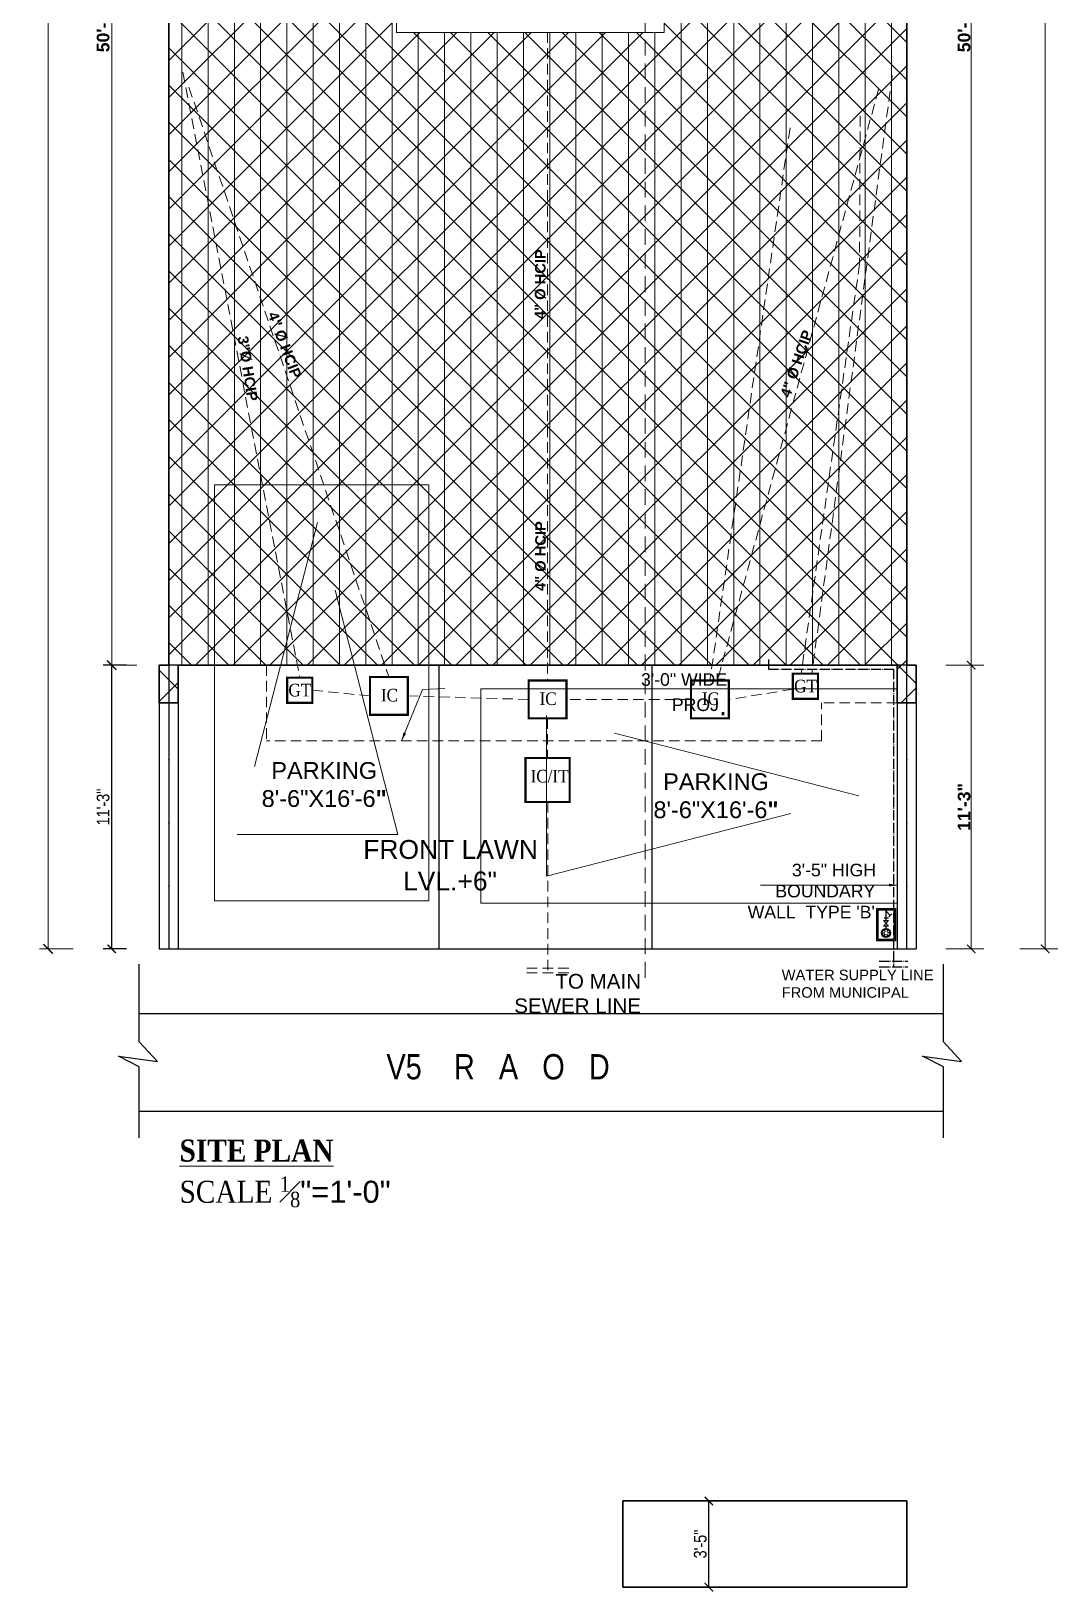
# Model space of a CAD drawing. Header units: feet. Extents: x 12125 to 16886, y -11859 to -10215.
# Drawn here: x 12224 to 12712, y -11859 to -11117 of the extents above; entities that cross this region are included whole.
import ezdxf

# ---------------------------------------------------------------- set-up
doc = ezdxf.new("R2010")
doc.units = ezdxf.units.FT
doc.header["$MEASUREMENT"] = 0
doc.header["$PDMODE"] = 2
for name, pattern in [('ACAD_ISO03W100', [30, 12, -18]), ('ACAD_ISO04W100', [30, 24, -3, 0, -3]), ('DASHED', [0.75, 0.5, -0.25]), ('HIDDEN', [0.375, 0.25, -0.125]), ('HIDDEN2', [0.1875, 0.125, -0.0625])]:
    doc.linetypes.add(name, pattern=pattern)
doc.layers.get('0').update_dxf_attribs({"lineweight": 30})
for name, color, linetype, plot in [('BLK_1_COVERED_AREA', 140, 'Continuous', False), ('BLK_1_LVL_0_BLDG_FOOT_PRINT', 1, 'Continuous', False), ('BLK_1_LVL_0_FRONT_SETBACK', 2, 'Continuous', False), ('COMPOUNDWALL', 4, 'Continuous', False), ('PLOT_BOUNDARY', 70, 'Continuous', False)]:
    doc.layers.add(name, color=color, linetype=linetype, plot=plot)
for name, color, linetype, lineweight in [('BOUNDARY', 181, 'Continuous', 25), ('center line', 253, 'ACAD_ISO04W100', 5), ('CWS', 94, 'Continuous', 9), ('DIM 01', 7, 'Continuous', 9), ('DOTTED', 15, 'DASHED', 18), ('HATCH', 9, 'Continuous', 20), ('OPEN_PARKING', 7, 'Continuous', 0), ('P-SOIL', 6, 'Continuous', 18), ('P-STORM', 60, 'Continuous', 13), ('P-TEXT', 7, 'Continuous', 13), ('P-WASTE', 130, 'Continuous', 18), ('PL-C.W.S', 90, 'ACAD_ISO04W100', 25), ('PROJ', 30, 'ACAD_ISO03W100', 13), ('pub health ser', 22, 'Continuous', 30), ('SANTRY TEXT', 174, 'Continuous', 9), ('TEXT', 7, 'Continuous', 30), ('TITLE', 5, 'Continuous', 30), ('WALL', 10, 'Continuous', 30), ('WINDOW', 150, 'Continuous', 20)]:
    doc.layers.add(name, color=color, linetype=linetype, lineweight=lineweight)
doc.styles.add('AR. FOOT', font='arialbd.ttf')
doc.styles.add('AR. TEXT 01', font='arialbd.ttf')
doc.styles.add('p.h tex', font='techb___.ttf')
doc.styles.add('PLU', font='times.ttf', dxfattribs={"width": 0.9})
doc.styles.get("Standard").update_dxf_attribs({"font": 'ARIALN.TTF'})
doc.styles.add('TITLE TXT', font='arial.ttf', dxfattribs={"height": 6})
doc.dimstyles.new('DIM 50', dxfattribs={"dimtxt": 6, "dimasz": 3, "dimexe": 6, "dimexo": 4, "dimgap": 0.3125, "dimtad": 1, "dimzin": 3, "dimdsep": 46, "dimlunit": 4, "dimtxsty": 'AR. TEXT 01', "dimblk": 'DOT', "dimcen": 0.09, "dimclrd": 256, "dimclre": 256, "dimclrt": 256, "dimazin": 0, "dimtfac": 0.8, "dimtofl": 0, "dimtmove": 1, "dimatfit": 3, "dimfxl": 6, "dimfxlon": 1, "dimfrac": 1, "dimtolj": 1, "dimtzin": 0, "dimlwd": -1, "dimlwe": -1, "dimarcsym": 1})
doc.dimstyles.get("Standard").update_dxf_attribs({"dimtxt": 6, "dimasz": 4, "dimexe": 4, "dimexo": 4, "dimgap": 1, "dimtad": 1, "dimdec": 1, "dimzin": 3, "dimdsep": 46, "dimlunit": 4, "dimtxsty": 'Standard', "dimblk": 'ARCHTICK', "dimcen": 0.09, "dimadec": 0, "dimazin": 0, "dimtfac": 1.005, "dimtdec": 1, "dimtofl": 0, "dimtmove": 2, "dimatfit": 3, "dimfxl": 4, "dimfxlon": 1, "dimtolj": 1, "dimtzin": 0, "dimarcsym": 0})

# ---------------------------------------------------------------- blocks, each defined once
blk = doc.blocks.new('_ArchTick')
at = {"color": 0, "linetype": 'ByBlock', "const_width": 0.15}
blk.add_lwpolyline([(-0.5, -0.5), (0.5, 0.5)], dxfattribs=at)
blk = doc.blocks.new('*D391')
at = {"layer": 'COMPOUNDWALL', "color": 0, "lineweight": -2, "transparency": 16777216}
for p, q in [((12538.92, -11816.18), (12549.92, -11816.18)), ((12545.92, -11857.18), (12545.92, -11816.18)), ((12538.92, -11857.18), (12549.92, -11857.18))]:
    blk.add_line(p, q, dxfattribs=at)
at = {"layer": 'Defpoints', "color": 0, "transparency": 16777216}
for p in [(12514.65, -11816.18), (12545.92, -11816.18), (12514.65, -11857.18)]:
    blk.add_point(p, dxfattribs=at)
at = {"layer": 'COMPOUNDWALL', "color": 0, "lineweight": -2, "transparency": 16777216, "xscale": 4, "yscale": 4, "zscale": 4}
for p, rotation in [((12545.92, -11816.18), 90), ((12545.92, -11857.18), 270)]:
    blk.add_blockref('_ArchTick', p, dxfattribs=dict(at, rotation=rotation))
at = {"layer": 'COMPOUNDWALL', "color": 0, "transparency": 16777216, "insert": (12541.86, -11836.68), "char_height": 6, "attachment_point": 5, "rotation": 90}
blk.add_mtext('\\A1;3\'-5"', dxfattribs=at)
blk = doc.blocks.new('*D395')
at = {"layer": 'Defpoints', "color": 0, "transparency": 16777216}
for p in [(12331.03, -10617.48), (12231.62, -11553.48), (12465.04, -11553.48)]:
    blk.add_point(p, dxfattribs=at)
at = {"layer": 'DIM 01', "transparency": 16777216}
for p, q in [((12243.62, -10617.48), (12227.62, -10617.48)), ((12231.62, -10617.48), (12231.62, -11553.48)), ((12243.62, -11553.48), (12227.62, -11553.48))]:
    blk.add_line(p, q, dxfattribs=at)
at = {"layer": 'DIM 01', "transparency": 16777216, "xscale": 4.5, "yscale": 4.5, "zscale": 4.5}
for p, rotation in [((12231.62, -10617.48), 90), ((12231.62, -11553.48), 270)]:
    blk.add_blockref('_ArchTick', p, dxfattribs=dict(at, rotation=rotation))
at = {"layer": 'DIM 01', "transparency": 16777216, "insert": (12227.55, -11085.48), "char_height": 6, "attachment_point": 5, "rotation": 90, "style": 'AR. TEXT 01'}
blk.add_mtext('\\A1;78\'-0"', dxfattribs=at)
blk = doc.blocks.new('*D396')
at = {"layer": 'BLK_1_LVL_0_FRONT_SETBACK', "color": 0, "lineweight": -2, "transparency": 16777216}
for p, q in [((12268.9, -11418.48), (12257.9, -11418.48)), ((12261.9, -11553.48), (12261.9, -11418.48)), ((12268.9, -11553.48), (12257.9, -11553.48))]:
    blk.add_line(p, q, dxfattribs=at)
at = {"layer": 'Defpoints', "color": 0, "transparency": 16777216}
for p in [(12261.9, -11418.48), (12304.81, -11418.48), (12304.81, -11553.48)]:
    blk.add_point(p, dxfattribs=at)
at = {"layer": 'BLK_1_LVL_0_FRONT_SETBACK', "color": 0, "lineweight": -2, "transparency": 16777216, "xscale": 4, "yscale": 4, "zscale": 4}
for p, rotation in [((12261.9, -11418.48), 90), ((12261.9, -11553.48), 270)]:
    blk.add_blockref('_ArchTick', p, dxfattribs=dict(at, rotation=rotation))
at = {"layer": 'BLK_1_LVL_0_FRONT_SETBACK', "color": 0, "transparency": 16777216, "insert": (12257.83, -11485.98), "char_height": 6, "attachment_point": 5, "rotation": 90}
blk.add_mtext('\\A1;11\'-3"', dxfattribs=at)
blk = doc.blocks.new('*D397')
at = {"layer": 'Defpoints', "color": 0, "transparency": 16777216}
for p in [(12261.9, -10812.48), (12373.03, -10812.48), (12314.53, -11418.48)]:
    blk.add_point(p, dxfattribs=at)
at = {"layer": 'DIM 01', "transparency": 16777216}
for p, q in [((12273.9, -10812.48), (12257.9, -10812.48)), ((12261.9, -11418.48), (12261.9, -10812.48)), ((12273.9, -11418.48), (12257.9, -11418.48))]:
    blk.add_line(p, q, dxfattribs=at)
at = {"layer": 'DIM 01', "transparency": 16777216, "xscale": 4.5, "yscale": 4.5, "zscale": 4.5}
for p, rotation in [((12261.9, -10812.48), 90), ((12261.9, -11418.48), 270)]:
    blk.add_blockref('_ArchTick', p, dxfattribs=dict(at, rotation=rotation))
at = {"layer": 'DIM 01', "transparency": 16777216, "insert": (12257.84, -11115.48), "char_height": 6, "attachment_point": 5, "rotation": 90, "style": 'AR. TEXT 01'}
blk.add_mtext('\\A1;{\\fArial|b1|i0|c0|p34;50\'-6"}', dxfattribs=at)
blk = doc.blocks.new('*D399')
at = {"layer": 'Defpoints', "color": 0, "transparency": 16777216}
for p in [(12617.1, -11418.48), (12670.71, -11418.48), (12617.1, -11553.48)]:
    blk.add_point(p, dxfattribs=at)
at = {"layer": 'DIM 01', "transparency": 16777216}
for p, q in [((12658.71, -11418.48), (12676.71, -11418.48)), ((12670.71, -11553.48), (12670.71, -11418.48)), ((12658.71, -11553.48), (12676.71, -11553.48))]:
    blk.add_line(p, q, dxfattribs=at)
at = {"layer": 'DIM 01', "transparency": 16777216, "xscale": 4, "yscale": 4, "zscale": 4}
for p, rotation in [((12670.71, -11418.48), 90), ((12670.71, -11553.48), 270)]:
    blk.add_blockref('_ArchTick', p, dxfattribs=dict(at, rotation=rotation))
at = {"layer": 'DIM 01', "transparency": 16777216, "insert": (12667.34, -11485.98), "char_height": 6, "attachment_point": 5, "rotation": 90, "style": 'AR. TEXT 01'}
blk.add_mtext('\\A1;11\'-3"', dxfattribs=at)
blk = doc.blocks.new('*D400')
at = {"layer": 'Defpoints', "color": 0, "transparency": 16777216}
for p in [(12599.53, -10812.48), (12670.71, -10812.48), (12617.1, -11418.48)]:
    blk.add_point(p, dxfattribs=at)
at = {"layer": 'DIM 01', "transparency": 16777216}
for p, q in [((12658.71, -10812.48), (12676.71, -10812.48)), ((12670.71, -11418.48), (12670.71, -10812.48)), ((12658.71, -11418.48), (12676.71, -11418.48))]:
    blk.add_line(p, q, dxfattribs=at)
at = {"layer": 'DIM 01', "transparency": 16777216, "xscale": 4, "yscale": 4, "zscale": 4}
for p, rotation in [((12670.71, -10812.48), 90), ((12670.71, -11418.48), 270)]:
    blk.add_blockref('_ArchTick', p, dxfattribs=dict(at, rotation=rotation))
at = {"layer": 'DIM 01', "transparency": 16777216, "insert": (12667.34, -11115.48), "char_height": 6, "attachment_point": 5, "rotation": 90, "style": 'AR. TEXT 01'}
blk.add_mtext('\\A1;50\'-6"', dxfattribs=at)
blk = doc.blocks.new('*D402')
at = {"layer": 'Defpoints', "color": 0, "transparency": 16777216}
for p in [(12574.24, -10617.48), (12705.89, -10617.48), (12608.28, -11553.48)]:
    blk.add_point(p, dxfattribs=at)
at = {"layer": 'DIM 01', "transparency": 16777216}
for p, q in [((12693.89, -10617.48), (12711.89, -10617.48)), ((12705.89, -11553.48), (12705.89, -10617.48)), ((12693.89, -11553.48), (12711.89, -11553.48))]:
    blk.add_line(p, q, dxfattribs=at)
at = {"layer": 'DIM 01', "transparency": 16777216, "xscale": 4, "yscale": 4, "zscale": 4}
for p, rotation in [((12705.89, -10617.48), 90), ((12705.89, -11553.48), 270)]:
    blk.add_blockref('_ArchTick', p, dxfattribs=dict(at, rotation=rotation))
at = {"layer": 'DIM 01', "transparency": 16777216, "insert": (12702.51, -11085.48), "char_height": 6, "attachment_point": 5, "rotation": 90, "style": 'AR. TEXT 01'}
blk.add_mtext('\\A1;78\'-0"', dxfattribs=at)
blk = doc.blocks.new('4Y')
at = {"layer": 'PROJ', "color": 0, "ltscale": 10}
for p, q in [((76631.07, -41976.31), (76592.82, -42124.81)), ((76669.32, -42124.81), (76631.07, -41976.31)), ((76592.82, -42124.81), (76669.32, -42124.81))]:
    blk.add_line(p, q, dxfattribs=at)
blk = doc.blocks.new('12H')
at = {"layer": 'CWS', "lineweight": 25, "ltscale": 45}
for p, q in [((-419.86, -5973.19), (-421.23, -5974.67)), ((-421.23, -5973.19), (-419.86, -5974.67)), ((-421.07, -5972.49), (-419.91, -5972.49)), ((-420.55, -5973.19), (-420.55, -5970.35)), ((-420.55, -5970.76), (-419.41, -5971.86)), ((-419.78, -5972.24), (-419.04, -5971.48)), ((-421.45, -5976.48), (-420.9, -5976.47)), ((-421.45, -5976.48), (-420.9, -5976.47)), ((-421.01, -5975.69), (-420.73, -5976.16)), ((-421.01, -5975.69), (-420.73, -5976.16)), ((-420.99, -5977.25), (-420.72, -5976.77)), ((-420.99, -5977.25), (-420.72, -5976.77)), ((-420.55, -5975.28), (-420.55, -5974.67)), ((-420.11, -5975.67), (-420.37, -5976.15)), ((-420.11, -5975.67), (-420.37, -5976.15)), ((-420.08, -5977.24), (-420.36, -5976.77)), ((-420.08, -5977.24), (-420.36, -5976.77)), ((-419.64, -5976.45), (-420.19, -5976.46)), ((-419.64, -5976.45), (-420.19, -5976.46))]:
    blk.add_line(p, q, dxfattribs=at)
for points in [[(-422.96, -5978.53), (-422.96, -5970.03), (-418.09, -5970.03), (-418.09, -5978.53)], [(-422.64, -5978.21), (-422.64, -5970.35), (-418.4, -5970.35), (-418.4, -5978.21)]]:
    blk.add_lwpolyline(points, close=True, dxfattribs=at)
for points in [[(-421.23, -5973.19), (-419.86, -5973.19)], [(-419.86, -5974.67), (-421.23, -5974.67)]]:
    blk.add_lwpolyline(points, dxfattribs=at)
for radius in [1.19, 1.02]:
    blk.add_circle((-420.55, -5976.46), radius, dxfattribs=at)

msp = doc.modelspace()

# ---------------------------------------------------------------- hatches: boundary and pattern name
at = {"layer": 'HATCH'}
h = msp.add_hatch(dxfattribs=at)
h.set_pattern_fill('ANSI31', color=256, scale=100, angle=180, style=0)
h.set_pattern_definition([(-135, (-196454.782, 74953.631), (8.83883476, -8.83883476), [])])
h.paths.add_polyline_path([(12469.199, -10812.483), (12373.034, -10812.483), (12289.034, -10812.483), (12289.034, -11418.483), (12284.534, -11418.483), (12284.534, -11436.483), (12293.534, -11436.483), (12293.534, -11418.483), (12469.199, -11418.483), (12469.199, -11117.425), (12397.385, -11117.425), (12397.385, -11077.018), (12469.199, -11077.018)])
h.paths.add_polyline_path([(12569.393, -10812.483), (12469.199, -10812.483), (12469.199, -11077.018), (12524.713, -11077.018), (12524.713, -11117.425), (12469.199, -11117.425), (12469.199, -11418.483), (12552.016, -11418.483), (12617.808, -11176.861), (12617.608, -11227.582), (12590.403, -11418.483), (12635.534, -11418.483), (12635.534, -11436.483), (12644.534, -11436.483), (12644.534, -11418.483), (12640.034, -11418.483), (12640.034, -10812.483), (12635.534, -10812.483), (12618.617, -10812.483), (12626.171, -11085.785)])
h.paths.add_polyline_path([(12615.399, -10812.483), (12575.527, -10812.483), (12615.842, -10985.866)], flags=16)
h.paths.add_polyline_path([(12575.527, -10812.483), (12569.393, -10812.483), (12615.972, -11036.692), (12615.842, -10985.866)], flags=17)
h.paths.add_polyline_path([(12618.617, -10812.483), (12615.399, -10812.483), (12615.842, -10985.866), (12624.43, -11022.8)], flags=17)
h.paths.add_polyline_path([(12617.608, -11227.582), (12617.808, -11176.861), (12552.016, -11418.483), (12590.403, -11418.483)], flags=17)
h.paths.add_polyline_path([(12624.43, -11022.8), (12615.842, -10985.866), (12615.972, -11036.692), (12626.171, -11085.785)], flags=17)
h.paths.add_polyline_path([(12318.675, -11261.794), (12323.845, -11295.154), (12334.027, -11293.577), (12328.857, -11260.216)], flags=24)
h.paths.add_polyline_path([(12332.913, -11251.677), (12345.429, -11285.111), (12355.079, -11281.498), (12342.563, -11248.065)], flags=24)
h.paths.add_polyline_path([(12471.176, -11384.143), (12471.366, -11348.444), (12461.062, -11348.389), (12460.872, -11384.088)], flags=9)
h.paths.add_polyline_path([(12471.073, -11254.75), (12471.262, -11219.051), (12460.959, -11218.996), (12460.769, -11254.695)], flags=9)
h.paths.add_polyline_path([(12471.511, -10992.263), (12471.701, -10956.564), (12461.398, -10956.509), (12461.208, -10992.208)], flags=9)
h.paths.add_polyline_path([(12471.076, -10881.44), (12471.266, -10845.742), (12460.962, -10845.687), (12460.772, -10881.386)], flags=9)
h.paths.add_polyline_path([(12586.95, -11293.399), (12598.693, -11259.686), (12588.962, -11256.297), (12577.22, -11290.01)], flags=24)
h.paths.add_polyline_path([(12617.588, -10846.081), (12620.013, -10881.697), (12630.293, -10880.997), (12627.867, -10845.381)], flags=25)
h.paths.add_polyline_path([(12583.098, -10867.692), (12574.631, -10833.012), (12564.621, -10835.456), (12573.089, -10870.136)], flags=25)
h = msp.add_hatch(dxfattribs=at)
h.set_pattern_fill('ANSI31', color=256, scale=100, angle=45, style=0)
h.set_pattern_definition([(90, (-196454.782, 74953.631), (-12.5, 0), [])])
h.paths.add_polyline_path([(12469.199, -10812.483), (12373.034, -10812.483), (12289.034, -10812.483), (12289.034, -11418.483), (12284.534, -11418.483), (12284.534, -11436.483), (12293.534, -11436.483), (12293.534, -11418.483), (12469.199, -11418.483), (12469.199, -11117.425), (12397.385, -11117.425), (12397.385, -11077.018), (12469.199, -11077.018)])
h.paths.add_polyline_path([(12569.393, -10812.483), (12469.199, -10812.483), (12469.199, -11077.018), (12524.713, -11077.018), (12524.713, -11117.425), (12469.199, -11117.425), (12469.199, -11418.483), (12552.016, -11418.483), (12617.808, -11176.861), (12617.608, -11227.582), (12590.403, -11418.483), (12635.534, -11418.483), (12635.534, -11436.483), (12644.534, -11436.483), (12644.534, -11418.483), (12640.034, -11418.483), (12640.034, -10812.483), (12635.534, -10812.483), (12618.617, -10812.483), (12626.171, -11085.785)])
h.paths.add_polyline_path([(12617.608, -11227.582), (12617.808, -11176.861), (12552.016, -11418.483), (12590.403, -11418.483)], flags=17)
h.paths.add_polyline_path([(12615.399, -10812.483), (12575.527, -10812.483), (12615.842, -10985.866)], flags=16)
h.paths.add_polyline_path([(12575.527, -10812.483), (12569.393, -10812.483), (12615.972, -11036.692), (12615.842, -10985.866)], flags=17)
h.paths.add_polyline_path([(12618.617, -10812.483), (12615.399, -10812.483), (12615.842, -10985.866), (12624.43, -11022.8)], flags=17)
h.paths.add_polyline_path([(12318.675, -11261.794), (12323.845, -11295.154), (12334.027, -11293.577), (12328.857, -11260.216)], flags=24)
h.paths.add_polyline_path([(12332.913, -11251.677), (12345.429, -11285.111), (12355.079, -11281.498), (12342.563, -11248.065)], flags=24)
h.paths.add_polyline_path([(12471.176, -11384.143), (12471.366, -11348.444), (12461.062, -11348.389), (12460.872, -11384.088)], flags=9)
h.paths.add_polyline_path([(12471.073, -11254.75), (12471.262, -11219.051), (12460.959, -11218.996), (12460.769, -11254.695)], flags=9)
h.paths.add_polyline_path([(12471.511, -10992.263), (12471.701, -10956.564), (12461.398, -10956.509), (12461.208, -10992.208)], flags=9)
h.paths.add_polyline_path([(12471.076, -10881.44), (12471.266, -10845.742), (12460.962, -10845.687), (12460.772, -10881.386)], flags=9)
h.paths.add_polyline_path([(12586.95, -11293.399), (12598.693, -11259.686), (12588.962, -11256.297), (12577.22, -11290.01)], flags=24)
h.paths.add_polyline_path([(12617.588, -10846.081), (12620.013, -10881.697), (12630.293, -10880.997), (12627.867, -10845.381)], flags=25)
h.paths.add_polyline_path([(12583.098, -10867.692), (12574.631, -10833.012), (12564.621, -10835.456), (12573.089, -10870.136)], flags=25)
h = msp.add_hatch(dxfattribs=at)
h.set_pattern_fill('ANSI31', color=256, scale=100, angle=90, style=0)
h.set_pattern_definition([(135, (-196454.782, 74953.631), (-8.83883476, -8.83883476), [])])
h.paths.add_polyline_path([(12373.034, -10812.483), (12289.034, -10812.483), (12289.034, -11418.483), (12284.534, -11418.483), (12284.534, -11436.483), (12293.534, -11436.483), (12293.534, -11418.483), (12469.199, -11418.483), (12469.199, -11117.425), (12397.385, -11117.425), (12397.385, -11077.018), (12469.199, -11077.018), (12469.199, -10812.483)])
h.paths.add_polyline_path([(12569.393, -10812.483), (12469.199, -10812.483), (12469.199, -11077.018), (12524.713, -11077.018), (12524.713, -11117.425), (12469.199, -11117.425), (12469.199, -11418.483), (12552.016, -11418.483), (12617.808, -11176.861), (12617.608, -11227.582), (12590.403, -11418.483), (12635.534, -11418.483), (12635.534, -11436.483), (12644.534, -11436.483), (12644.534, -11418.483), (12640.034, -11418.483), (12640.034, -10812.483), (12635.534, -10812.483), (12618.617, -10812.483), (12626.171, -11085.785)])
h.paths.add_polyline_path([(12615.399, -10812.483), (12575.527, -10812.483), (12615.842, -10985.866)], flags=16)
h.paths.add_polyline_path([(12618.617, -10812.483), (12615.399, -10812.483), (12615.842, -10985.866), (12624.43, -11022.8)], flags=17)
h.paths.add_polyline_path([(12575.527, -10812.483), (12569.393, -10812.483), (12615.972, -11036.692), (12615.842, -10985.866)], flags=17)
h.paths.add_polyline_path([(12624.43, -11022.8), (12615.842, -10985.866), (12615.972, -11036.692), (12626.171, -11085.785)], flags=17)
h.paths.add_polyline_path([(12617.608, -11227.582), (12617.808, -11176.861), (12552.016, -11418.483), (12590.403, -11418.483)], flags=17)
h.paths.add_polyline_path([(12318.675, -11261.794), (12323.845, -11295.154), (12334.027, -11293.577), (12328.857, -11260.216)], flags=24)
h.paths.add_polyline_path([(12332.913, -11251.677), (12345.429, -11285.111), (12355.079, -11281.498), (12342.563, -11248.065)], flags=24)
h.paths.add_polyline_path([(12471.176, -11384.143), (12471.366, -11348.444), (12461.062, -11348.389), (12460.872, -11384.088)], flags=9)
h.paths.add_polyline_path([(12471.073, -11254.75), (12471.262, -11219.051), (12460.959, -11218.996), (12460.769, -11254.695)], flags=9)
h.paths.add_polyline_path([(12471.511, -10992.263), (12471.701, -10956.564), (12461.398, -10956.509), (12461.208, -10992.208)], flags=9)
h.paths.add_polyline_path([(12471.076, -10881.44), (12471.266, -10845.742), (12460.962, -10845.687), (12460.772, -10881.386)], flags=9)
h.paths.add_polyline_path([(12586.95, -11293.399), (12598.693, -11259.686), (12588.962, -11256.297), (12577.22, -11290.01)], flags=24)
h.paths.add_polyline_path([(12617.588, -10846.081), (12620.013, -10881.697), (12630.293, -10880.997), (12627.867, -10845.381)], flags=25)
h.paths.add_polyline_path([(12583.098, -10867.692), (12574.631, -10833.012), (12564.621, -10835.456), (12573.089, -10870.136)], flags=25)

# ---------------------------------------------------------------- linework, layer by layer
for p, q in [((12505.034, -11816.18), (12640.034, -11816.18)), ((12505.034, -11857.177), (12505.034, -11816.18)), ((12640.034, -11816.18), (12640.034, -11857.177)), ((12640.034, -11857.177), (12505.034, -11857.177))]:
    msp.add_line(p, q)
at = {"layer": 'BLK_1_COVERED_AREA'}
msp.add_lwpolyline([(12289.034, -10812.483), (12289.034, -10617.483), (12373.034, -10617.483), (12373.034, -10812.483), (12640.034, -10812.483), (12640.034, -11418.483), (12289.034, -11418.483), (12289.034, -10812.483)], dxfattribs=at)
at = {"layer": 'BLK_1_LVL_0_BLDG_FOOT_PRINT', "color": 25}
msp.add_lwpolyline([(12289.034, -10812.483), (12640.034, -10812.483), (12640.034, -11418.483), (12289.034, -11418.483)], close=True, dxfattribs=at)
at = {"layer": 'BLK_1_LVL_0_FRONT_SETBACK'}
msp.add_lwpolyline([(12417.425, -11553.483), (12519.034, -11553.483), (12519.034, -11418.483), (12417.425, -11418.483)], close=True, dxfattribs=at)
at = {"layer": 'BOUNDARY'}
for p, q in [((12284.534, -11436.483), (12284.534, -11553.483)), ((12293.534, -11436.483), (12293.534, -11553.483)), ((12635.534, -11436.483), (12635.534, -11553.483)), ((12644.534, -11436.483), (12644.534, -11553.483)), ((12284.534, -11553.483), (12293.534, -11553.483)), ((12293.534, -11553.483), (12635.534, -11553.483)), ((12635.534, -11553.483), (12644.534, -11553.483)), ((12275.021, -11584.195), (12657.454, -11584.195)), ((12275.021, -11630.742), (12657.454, -11630.742))]:
    msp.add_line(p, q, dxfattribs=at)
for points in [[(12275.021, -11643.328), (12275.021, -11609.539), (12265.169, -11604.506), (12283.679, -11607.097), (12275.021, -11597.759), (12275.021, -11560.697)], [(12657.454, -11643.328), (12657.454, -11609.539), (12647.602, -11604.506), (12666.112, -11607.097), (12657.454, -11597.759), (12657.454, -11560.697)]]:
    msp.add_lwpolyline(points, dxfattribs=at)
at = {"layer": 'center line'}
for p, q in [((12289.034, -11436.483), (12289.034, -11553.483)), ((12640.034, -11436.483), (12640.034, -11553.483))]:
    msp.add_line(p, q, dxfattribs=at)
at = {"layer": 'DIM 01'}
msp.add_lwpolyline([(12397.385, -11077.018), (12524.713, -11077.018), (12524.713, -11117.425), (12397.385, -11117.425)], close=True, dxfattribs=at)
at = {"layer": 'DOTTED', "ltscale": 10}
for p, q in [((12335.534, -11418.483), (12293.534, -11418.483)), ((12335.534, -11418.483), (12335.534, -11454.483)), ((12371.534, -11418.483), (12494.534, -11418.483)), ((12599.534, -11454.483), (12599.534, -11436.483)), ((12635.534, -11436.483), (12599.534, -11436.483)), ((12599.534, -11454.483), (12335.534, -11454.483))]:
    msp.add_line(p, q, dxfattribs=at)
at = {"layer": 'OPEN_PARKING'}
for points in [[(12310.79, -11332.698), (12412.79, -11332.698), (12412.79, -11530.698), (12310.79, -11530.698)], [(12437.534, -11531.668), (12635.534, -11531.668), (12635.534, -11429.668), (12437.534, -11429.668)]]:
    msp.add_lwpolyline(points, close=True, dxfattribs=at)
at = {"layer": 'P-SOIL', "linetype": 'DASHED', "ltscale": 10}
for p, q in [((12469.199, -11117.425), (12469.199, -11425.799)), ((12402.734, -11433.109), (12460.199, -11434.799)), ((12469.199, -11443.799), (12469.199, -11462.645)), ((12469.378, -11483.645), (12469.378, -11564.84)), ((12459.318, -11562.663), (12479.438, -11562.663)), ((12459.318, -11564.84), (12479.438, -11564.84))]:
    msp.add_line(p, q, dxfattribs=at)
for points in [[(12298.632, -11143.423), (12393.734, -11424.109)], [(12626.658, -11144.358), (12550.024, -11425.799)], [(12584.534, -11162.889), (12546.412, -11425.799)], [(12357.334, -11430.406), (12384.734, -11433.109)], [(12537.412, -11434.799), (12478.199, -11434.799)], [(12585.875, -11429.927), (12555.412, -11434.799)]]:
    msp.add_lwpolyline(points, dxfattribs=at)
at = {"layer": 'P-STORM', "linetype": 'HIDDEN', "ltscale": 30}
msp.add_line((12515.676, -10772.208), (12515.676, -11567.276), dxfattribs=at)
at = {"layer": 'P-WASTE', "linetype": 'DASHED', "ltscale": 10}
for points in [[(12295.785, -11136.331), (12351.334, -11424.406)], [(12633.141, -11137.916), (12594.922, -11422.485)], [(12617.886, -11157.105), (12617.608, -11227.582), (12589.833, -11422.485)]]:
    msp.add_lwpolyline(points, dxfattribs=at)
for points in [[(12412.79, -11530.698), (12412.79, -11332.698), (12310.79, -11332.698), (12310.79, -11530.698)], [(12437.534, -11531.668), (12635.534, -11531.668), (12635.534, -11429.668), (12437.534, -11429.668)]]:
    msp.add_lwpolyline(points, close=True, dxfattribs=at)
at = {"layer": 'PL-C.W.S', "ltscale": 0.2}
for p, q in [((12626.995, -11559.336), (12640.614, -11559.336)), ((12626.995, -11562.013), (12640.614, -11562.013))]:
    msp.add_line(p, q, dxfattribs=at)
msp.add_lwpolyline([(12574.312, -11415.796), (12574.312, -11420.344), (12633.805, -11420.344), (12633.805, -11562.013)], dxfattribs=at)
at = {"layer": 'PLOT_BOUNDARY'}
msp.add_lwpolyline([(12289.034, -11553.483), (12640.034, -11553.483), (12640.034, -10617.483), (12289.034, -10617.483)], close=True, dxfattribs=at)
at = {"layer": 'pub health ser', "const_width": 1}
for points in [[(12345.334, -11424.406), (12345.334, -11436.406), (12357.334, -11436.406), (12357.334, -11424.406), (12345.334, -11424.406)], [(12402.734, -11442.109), (12384.734, -11442.109), (12384.734, -11424.109), (12402.734, -11424.109), (12402.734, -11442.109)], [(12478.199, -11443.799), (12460.199, -11443.799), (12460.199, -11425.799), (12478.199, -11425.799), (12478.199, -11443.799)], [(12555.412, -11443.799), (12537.412, -11443.799), (12537.412, -11425.799), (12555.412, -11425.799), (12555.412, -11443.799)], [(12585.875, -11422.485), (12585.875, -11434.485), (12597.875, -11434.485), (12597.875, -11422.485), (12585.875, -11422.485)], [(12458.699, -11483.645), (12479.699, -11483.645), (12479.699, -11462.645), (12458.699, -11462.645), (12458.699, -11483.645)]]:
    msp.add_lwpolyline(points, dxfattribs=at)
at = {"layer": 'WALL', "ltscale": 5}
for p, q in [((12289.034, -10617.483), (12289.034, -11418.483)), ((12640.034, -11418.483), (12640.034, -10812.483)), ((12284.534, -11418.483), (12284.534, -11436.483)), ((12289.034, -11418.483), (12284.534, -11418.483)), ((12635.534, -11418.483), (12293.534, -11418.483)), ((12293.534, -11418.483), (12293.534, -11436.483)), ((12519.034, -11418.483), (12494.534, -11418.483)), ((12608.534, -11418.483), (12571.034, -11418.483)), ((12644.534, -11418.483), (12640.034, -11418.483)), ((12644.534, -11436.483), (12644.534, -11418.483))]:
    msp.add_line(p, q, dxfattribs=at)
at = {"layer": 'WALL', "ltscale": 10}
for p, q in [((12635.534, -11418.483), (12635.534, -11436.483)), ((12284.534, -11436.483), (12293.534, -11436.483)), ((12635.534, -11436.483), (12644.534, -11436.483)), ((12635.534, -11436.483), (12644.534, -11436.483))]:
    msp.add_line(p, q, dxfattribs=at)
at = {"layer": 'WINDOW', "ltscale": 10}
for p, q in [((12571.034, -11418.483), (12519.034, -11418.483)), ((12608.534, -11418.483), (12635.534, -11418.483))]:
    msp.add_line(p, q, dxfattribs=at)

# ---------------------------------------------------------------- block references
at = {"layer": 'CWS', "color": 1, "xscale": 1.80729423108278, "yscale": 1.80729423108278, "zscale": 1.80729423108278}
msp.add_blockref('12H', (13390.24, -744.652), dxfattribs=at)
at = {"layer": 'DIM 01'}
msp.add_blockref('4Y', (-64271.269, 30625.759), dxfattribs=at)
at = {"layer": 'DIM 01', "rotation": 270}
msp.add_blockref('4Y', (54593.524, 65150.365), dxfattribs=at)

# ---------------------------------------------------------------- texts
at = {"layer": 'CWS', "linetype": 'HIDDEN', "insert": (12580.577, -11563.393), "char_height": 5, "width": 71.70787, "attachment_point": 1, "style": 'p.h tex'}
msp.add_mtext('{\\fArial|b0|i0|c0|p34;WATER SUPPLY LINE \\PFROM MUNICIPAL }', dxfattribs=at)
at = {"layer": 'P-TEXT', "style": 'PLU', "width": 0.9}
for s, p in [('GT', (12345.937, -11433.367)), ('GT', (12586.479, -11431.447)), ('IC', (12389.91, -11435.756)), ('IC', (12465.375, -11437.446)), ('IC', (12542.588, -11437.446)), ('IC/IT', (12461.098, -11474.292))]:
    msp.add_text(s, height=6, dxfattribs=at).set_placement(p)
at = {"layer": 'P-TEXT', "linetype": 'HIDDEN', "insert": (12513.661, -11565.403), "char_height": 7, "width": 61.20306, "attachment_point": 3, "style": 'p.h tex'}
msp.add_mtext('{\\fArial|b0|i0|c0|p34;TO MAIN \\PSEWER LINE}', dxfattribs=at)
at = {"layer": 'SANTRY TEXT', "ltscale": 12, "char_height": 5, "width": 69.42303, "attachment_point": 3, "style": 'AR. FOOT'}
for s, insert, rotation in [('{\\fArial|b1|i0|c0|p34;4" Ø HCIP}', (12463.285, -11220.579), 89.695412), ('{\\fArial|b1|i0|c0|p34;4" Ø HCIP}', (12352.341, -11280.846), 290.523487), ('3"Ø HCIP', (12331.479, -11292.382), 278.808078), ('{\\fArial|b1|i0|c0|p34;4" Ø HCIP}', (12590.65, -11258.548), 70.7968), ('{\\fArial|b1|i0|c0|p34;4" Ø HCIP}', (12463.388, -11349.972), 89.695412)]:
    msp.add_mtext(s, dxfattribs=dict(at, insert=insert, rotation=rotation))
at = {"layer": 'TEXT'}
for s, insert, char_height, width, attachment_point in [('\\A1;{\\fArial|b0|i0|c0|p34;\\H0.5x;3\'-0" WIDE\\P PROJ\\H1.6666x;.}', (12554.565, -11422.306), 12, 140.97189, 3), ('\\A1;\\pi61.35313,t79.35313;{\\fArial|b0|i0|c0|p34;\\H0.6667x;3\'-5" HIGH \\P\\pi53.47416,t71.47416;BOUNDARY \\P\\pi40.29887,t58.29887;WALL  TYPE \'B\'}', (12524.092, -11512.954), 9, 100.30187, 1)]:
    msp.add_mtext(s, dxfattribs=dict(at, insert=insert, char_height=char_height, width=width, attachment_point=attachment_point))
at = {"layer": 'TEXT', "linetype": 'HIDDEN2'}
for s, insert, char_height, width, attachment_point in [('\\A1;{\\fArial|b0|i0|c0|p34;\\H0.8x;PARKING\\P8\'-6"X16\'-6\\fArial|b1|i0|c0|p34;"}', (12362.973, -11464.6), 10, 54.73087, 2), ('\\A1;{\\fArial|b0|i0|c0|p34;\\H0.8x;PARKING\\P8\'-6"X16\'-6\\fArial|b1|i0|c0|p34;"}', (12549.323, -11469.945), 10, 54.73087, 2), ('\\A1;\\pi18.31433;{\\fArial|b0|i0|c0|p34;\\H0.9x;FRONT LAWN\\P\\pi37.2659;LVL.+6"}', (12363.208, -11501.673), 10, 117.68392, 1), ('V5    R   A   O   D', (12392.563, -11603.568), 12, 157.57936, 1)]:
    msp.add_mtext(s, dxfattribs=dict(at, insert=insert, char_height=char_height, width=width, attachment_point=attachment_point))
at = {"layer": 'TITLE', "lineweight": 18, "insert": (12294.157, -11644.208, 0.904), "char_height": 10.5, "width": 151.7545, "attachment_point": 1, "style": 'TITLE TXT'}
msp.add_mtext('\\A1;{\\fGaramond|b1|i0|c0|p18;\\LSITE PLAN \\P\\fGaramond|b0|i0|c0|p18;\\lSCALE {\\H0.7x;\\S1#8;}\\fArial|b0|i0|c0|p0;\\H1.0003x;"=1\'-0"}', dxfattribs=at)

# ---------------------------------------------------------------- dimensions: what is measured, and where the dimension line sits
at = {"layer": 'BLK_1_LVL_0_FRONT_SETBACK', "color": 2}
dim = msp.add_linear_dim(base=(12261.897, -11418.483), p1=(12304.808, -11553.483), p2=(12304.808, -11418.483), angle=90, dimstyle='Standard', override={"dimfxl": 7}, dxfattribs=at)
dim.commit()
dim.dimension.update_dxf_attribs({"geometry": '*D396', "text_midpoint": (12257.834, -11485.983)})
at = {"layer": 'COMPOUNDWALL', "color": 1}
dim = msp.add_linear_dim(base=(12545.922, -11816.18), p1=(12514.652, -11857.177), p2=(12514.652, -11816.18), angle=90, dimstyle='Standard', override={"dimfxl": 7}, dxfattribs=at)
dim.commit()
dim.dimension.update_dxf_attribs({"geometry": '*D391', "text_midpoint": (12541.858, -11836.679)})
at = {"layer": 'DIM 01'}
for base, p1, p2, override, picture, middle in [((12231.618, -11553.483), (12331.034, -10617.483), (12465.037, -11553.483), {"dimasz": 4.5, "dimexe": 4, "dimgap": 1, "dimlfac": 1, "dimblk1": 'ArchTick', "dimblk2": 'ArchTick', "dimsah": 1, "dimfxl": 12}, '*D395', (12227.552, -11085.483)), ((12705.886, -10617.483), (12608.28, -11553.483), (12574.24, -10617.483), {"dimtxt": 6, "dimasz": 4, "dimlfac": 1, "dimblk1": 'ArchTick', "dimblk2": 'ArchTick', "dimsah": 1, "dimfxl": 12}, '*D402', (12702.507, -11085.483)), ((12670.708, -10812.483), (12617.101, -11418.483), (12599.534, -10812.483), {"dimtxt": 6, "dimasz": 4, "dimlfac": 1, "dimblk1": 'ArchTick', "dimblk2": 'ArchTick', "dimsah": 1, "dimfxl": 12}, '*D400', (12667.335, -11115.483)), ((12670.708, -11418.483), (12617.101, -11553.483), (12617.101, -11418.483), {"dimtxt": 6, "dimasz": 4, "dimlfac": 1, "dimblk1": 'ArchTick', "dimblk2": 'ArchTick', "dimsah": 1, "dimfxl": 12}, '*D399', (12667.335, -11485.983))]:
    dim = msp.add_linear_dim(base=base, p1=p1, p2=p2, angle=90, dimstyle='DIM 50', override=override, dxfattribs=at)
    dim.commit()
    dim.dimension.update_dxf_attribs({"geometry": picture, "text_midpoint": middle})
dim = msp.add_linear_dim(base=(12261.897, -10812.483), p1=(12314.534, -11418.483), p2=(12373.034, -10812.483), angle=90, text='{\\fArial|b1|i0|c0|p34;<>}', dimstyle='DIM 50', override={"dimasz": 4.5, "dimexe": 4, "dimgap": 1, "dimlfac": 1, "dimblk1": 'ArchTick', "dimblk2": 'ArchTick', "dimsah": 1, "dimfxl": 12}, dxfattribs=at)
dim.commit()
dim.dimension.update_dxf_attribs({"geometry": '*D397', "text_midpoint": (12257.837, -11115.483)})

# ---------------------------------------------------------------- leaders
for points in [[(12399.805, -11454.483), (12409.688, -11430.066), (12420.404, -11429.638)], [(12635.534, -11523.12), (12570.542, -11523.12)]]:
    msp.add_leader(points, dimstyle='DIM 50', override={"dimtxt": 6, "dimasz": 4, "dimlfac": 2, "dimfxl": 12}, dxfattribs=at)

doc.saveas('drawing.dxf')
